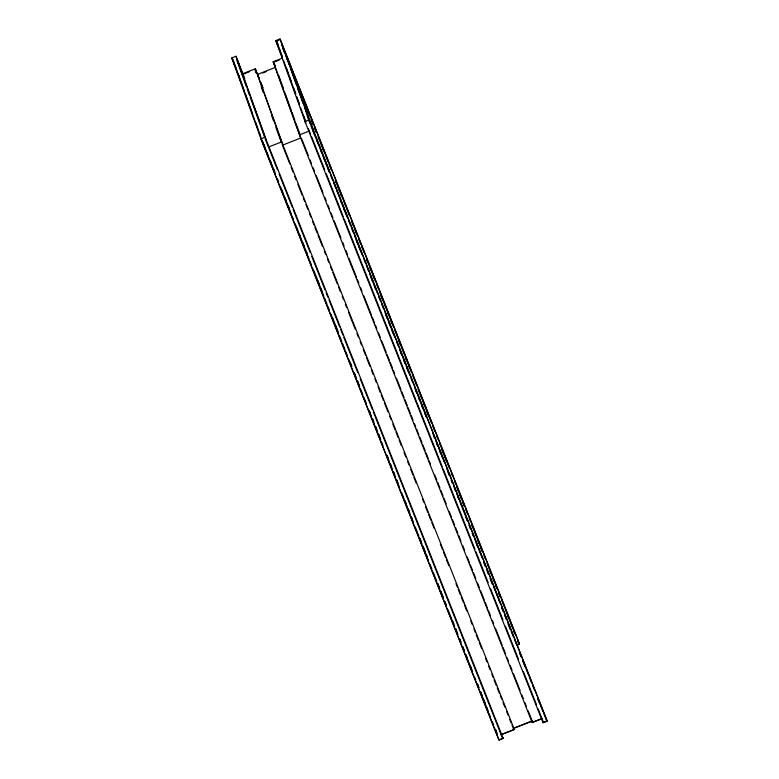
<?xml version="1.0" encoding="UTF-8"?>
<svg xmlns="http://www.w3.org/2000/svg" width="779" height="779" viewBox="0 0 779 779"><rect width="100%" height="100%" fill="white"/><g stroke="black" fill="none" stroke-linecap="round" stroke-linejoin="round"><path stroke-width="1.17" d="M244.908 78.874L235.979 56.263L231.782 57.909L260.955 138.857L498.988 740.05L503.185 738.404L502.913 737.645L502.611 738.482L499.466 739.719M305.757 123.403L275.815 40.596L280.012 38.95L518.045 640.143L519.505 644.194L517.314 645.051M280.245 51.18L276.564 40.956L279.71 39.719M277.129 43.975L277.655 43.77M242.337 73.888L255.337 68.776L258.91 77.822L257.518 74.414L275.347 67.403L300.782 137.98L282.952 144.991L257.518 74.414M541.999 718.666L532.174 722.532L299.506 134.874L273.156 61.775L281.891 58.337M244.197 73.81L249.611 71.678M273.896 62.135L279.359 59.983M262.766 73.002L266.097 71.687M235.979 56.263L265.152 137.201L260.955 138.857L498.988 740.05M265.396 139.275L265.912 139.071L237.293 59.642M268.677 146.997L281.677 141.885L255.337 68.776M299.506 134.874L309.331 131.008M513.322 728.346L532.193 720.935L532.651 722.201L541.386 718.764M500.78 734.724L513.78 729.611M501.345 734.646L514.354 729.534L513.897 728.268L531.716 721.266L532.174 722.532M538.123 708.832L543.499 722.406L546.644 721.169L545.621 718.326M547.218 721.091L309.185 119.898L304.988 121.543L543.021 722.737L547.218 721.091L309.185 119.898L280.012 38.95L519.505 644.194M281.501 44.247L289.116 63.479M290.012 65.738L292.252 71.395M293.147 73.664L295.387 79.322M296.283 81.581L298.523 87.238M301.21 94.025L303.002 98.553M304.793 103.081L307.033 108.729M307.929 110.998L310.169 116.655M311.064 118.914L313.304 124.572M314.2 126.831L316.44 132.488M319.575 140.415L321.815 146.072M322.71 148.331L324.95 153.989M325.846 156.248L328.086 161.905M328.981 164.174L331.221 169.832M335.252 180.007L336.596 183.406M337.492 185.665L339.732 191.322M340.627 193.591L342.867 199.239M343.763 201.508L346.003 207.165M346.898 209.424L349.138 215.082M352.721 224.138L354.513 228.656M355.409 230.925L357.649 236.582M358.544 238.841L360.784 244.499M361.68 246.758L363.92 252.415M366.607 259.203L369.295 265.999M370.191 268.258L372.43 273.916M373.326 276.175L375.566 281.832M376.461 284.101L378.701 289.749M379.597 292.018L384.076 303.333M385.42 306.722L387.212 311.249M388.108 313.509L390.347 319.166M391.243 321.435L393.483 327.092M394.378 329.351L401.993 348.583M403.785 353.111L405.129 356.5M406.025 358.768L408.264 364.426M409.16 366.685L411.4 372.343M412.295 374.602L416.775 385.917M418.119 389.315L419.91 393.843M421.702 398.361L423.046 401.76M423.942 404.019L426.181 409.676M427.077 411.945L431.556 423.26M432.9 426.649L434.692 431.177M436.483 435.704L437.827 439.093M439.619 443.621L440.963 447.01M441.859 449.279L449.473 468.51M451.265 473.038L452.609 476.427M454.4 480.955L455.744 484.353M457.536 488.871L464.255 505.844M465.599 509.242L467.39 513.77M469.182 518.288L470.526 521.687M472.317 526.214L474.557 531.872M475.453 534.131L482.182 551.104M483.973 555.622L485.317 559.02M487.109 563.548L489.348 569.206M490.244 571.465L492.484 577.122M493.38 579.381L496.963 588.437M498.307 591.826L500.099 596.354M501.89 600.882L504.13 606.539M505.026 608.798L507.265 614.456M508.161 616.725L510.401 622.382M511.297 624.641L514.88 633.687M287.607 60.012L286.263 56.624L289.145 64.618M290.294 66.79L292.972 73.577M293.868 75.836L296.108 81.483M297.003 83.743L299.243 89.39M300.139 91.659L302.369 97.307M303.265 99.566L305.504 105.214M306.4 107.473L308.64 113.13M311.766 121.037L313.109 124.426M314.901 128.944L316.245 132.342M318.036 136.861L319.371 140.249M321.162 144.767L323.402 150.415M335.934 182.062L338.164 187.71M339.06 189.969L341.299 195.626M351.592 221.616L352.936 225.004M354.718 229.523L356.061 232.921M366.354 258.91L367.698 262.299M369.489 266.817L370.833 270.206M372.615 274.734L373.959 278.122M381.116 296.205L382.46 299.594M384.251 304.112L385.595 307.501M387.387 312.028L388.731 315.417M390.513 319.935L391.856 323.324M399.014 341.406L400.357 344.795M402.149 349.313L403.493 352.712M405.284 357.23L406.628 360.619M408.41 365.137L409.754 368.525M420.047 394.525L421.39 397.913M423.182 402.431L424.526 405.82M426.308 410.338L428.547 415.996M441.975 449.892L443.319 453.29M444.205 455.549L446.445 461.197M456.737 487.187L458.081 490.575M459.873 495.103L461.217 498.492M462.999 503.01L464.342 506.399M471.499 524.481L472.843 527.87M474.635 532.398L475.979 535.786M477.77 540.305L479.114 543.693M480.896 548.212L482.24 551.61M489.397 569.683L490.741 573.081M492.532 577.599L493.876 580.988M495.668 585.506L497.012 588.895M498.794 593.423L500.137 596.811M507.295 614.894L508.638 618.283M510.43 622.801L511.774 626.189M513.565 630.717L514.909 634.106M517.587 640.883L518.931 644.272L516.75 645.129L514.403 639.403M312.613 129.723L314.843 135.371M315.738 137.64L317.978 143.287M318.874 145.546L321.114 151.194M324.239 159.111L326.479 164.758M327.375 167.018L329.614 172.665M330.51 174.924L332.74 180.582M333.636 182.841L335.876 188.489M336.771 190.748L339.011 196.405M339.907 198.664L341.251 202.053M342.585 205.442L344.376 209.96M345.272 212.219L347.512 217.877M348.408 220.136L350.638 225.783M351.533 228.043L353.773 233.69M354.669 235.949L359.148 247.255M360.482 250.643L362.274 255.161M364.066 259.689L365.409 263.078M366.305 265.337L368.535 270.985M369.431 273.244L377.046 292.456M378.828 296.984L380.171 300.373M381.963 304.891L383.307 308.28M385.099 312.798L394.943 337.667M396.725 342.185L398.069 345.574M399.861 350.092L402.1 355.74M402.996 358.009L405.226 363.657M406.122 365.916L409.705 374.952M411.049 378.351L412.841 382.869M414.623 387.387L416.862 393.035M417.758 395.294L419.998 400.951M420.894 403.21L423.124 408.858M424.019 411.117L426.259 416.775M432.52 432.588L434.76 438.246M435.656 440.505L437.895 446.153M438.791 448.412L441.021 454.06M441.917 456.328L444.157 461.976M446.844 468.754L449.522 475.531M451.314 480.059L452.657 483.447M453.553 485.707L455.793 491.354M456.689 493.613L458.919 499.271M459.814 501.53L467.419 520.742M469.211 525.26L470.555 528.649M472.347 533.167L473.69 536.565M474.586 538.825L482.191 558.037M483.535 561.425L485.317 565.944M487.109 570.462L488.452 573.85M490.244 578.378L492.484 584.026M493.38 586.285L500.089 603.238M501.433 606.627L503.215 611.145M505.006 615.673L506.35 619.062M508.142 623.58L510.381 629.228M511.277 631.487L513.507 637.144M519.33 651.828L521.112 656.356M522.904 660.874L525.143 666.522M526.039 668.781L528.279 674.429M529.175 676.698L531.405 682.346M532.3 684.605L534.54 690.252M538.123 699.299L539.905 703.817M540.801 706.076L543.041 711.724M543.937 713.983L545.281 717.381M308.786 120.414L310.13 123.803M311.025 126.071L315.505 137.386M316.849 140.775L318.64 145.303M320.432 149.831L321.776 153.22M322.672 155.488L324.911 161.136M325.807 163.405L329.39 172.451M340.589 200.739L342.828 206.396M343.724 208.655L345.964 214.313M356.266 240.341L357.61 243.73M358.506 245.998L360.745 251.646M371.047 277.675L372.391 281.063M374.183 285.591L375.527 288.99M385.839 315.008L387.182 318.407M388.974 322.925L390.318 326.323M392.11 330.851L393.453 334.24M400.62 352.342L401.964 355.74M403.756 360.258L405.099 363.657M406.891 368.185L408.235 371.573M415.402 389.675L416.746 393.074M418.537 397.602L419.881 400.99M421.673 405.518L423.016 408.917M424.808 413.435L426.152 416.833M433.319 434.935L434.663 438.324M436.454 442.852L437.798 446.25M439.59 450.768L440.933 454.167M448.1 472.269L449.444 475.667M451.236 480.185L452.58 483.584M454.371 488.112L455.715 491.5M457.507 496.028L458.85 499.427M466.017 517.529L467.361 520.917M469.153 525.445L470.497 528.834M472.288 533.362L473.632 536.76M476.32 543.547L477.663 546.936M483.934 562.779L485.278 566.177M487.07 570.695L488.414 574.094M490.205 578.622L492.445 584.279M501.851 608.039L503.195 611.427M504.987 615.955L506.331 619.344M508.122 623.872L510.362 629.529M519.768 653.289L521.112 656.687M522.904 661.205L525.143 666.863M537.685 698.549L539.925 704.197M276.564 40.956L277.908 44.354M275.815 40.596L282.534 57.549M308.328 128.438L310.568 134.095M311.464 136.354L324.648 169.588M326.245 173.688L337.891 203.105M338.086 203.543L339.43 206.932M339.683 207.633L343.266 216.679M344.162 218.948L352.673 240.438M352.868 240.877L354.211 244.275M354.464 244.966L357.357 252.192M357.6 252.883L367.454 277.782M367.659 278.22L369.003 281.608M369.246 282.3L370.59 285.698M370.794 286.136L372.138 289.535M372.381 290.226L382.246 315.115M382.44 315.563L383.784 318.952M384.037 319.643L385.381 323.032M385.576 323.48L386.92 326.878M387.173 327.56L398.566 356.295M398.819 356.977L400.163 360.365M400.357 360.823L401.701 364.212M401.954 364.893L403.298 368.292M403.493 368.74L404.837 372.138M405.09 372.81L414.944 397.699M415.149 398.157L416.492 401.555M416.736 402.227L418.08 405.625M418.284 406.083L419.628 409.472M419.871 410.153L432.861 442.959M433.066 443.417L434.409 446.815M434.653 447.487L437.545 454.732M437.788 455.403L442.268 466.718M443.163 468.977L450.778 488.209M450.983 488.686L452.326 492.075M452.57 492.737L474.966 549.312M475.862 551.571L488.17 582.595M490.643 588.905L502.952 619.938M505.425 626.238L518.629 659.54M523.342 671.498L534.988 700.915M535.212 701.412L536.556 704.8M273.156 61.775L275.396 67.422M301.502 138.38L308.221 155.342M310.013 159.87L311.357 163.269M313.148 167.797L314.492 171.185M316.284 175.713L323.003 192.686M324.794 197.214L326.138 200.602M327.93 205.13L329.274 208.529M331.065 213.047L332.857 217.575M334.201 220.973L340.92 237.946M342.711 242.464L344.055 245.862M345.847 250.39L347.638 254.908M348.982 258.307L356.597 277.538M357.493 279.807L358.837 283.196M360.628 287.724L361.972 291.122M363.764 295.64L371.379 314.882M372.274 317.141L374.524 322.798M375.42 325.057L376.763 328.456M378.555 332.984L380.347 337.511M381.691 340.9L386.17 352.215M387.066 354.484L389.305 360.132M390.201 362.401L392.441 368.058M393.337 370.317L394.68 373.716M396.472 378.243L400.951 389.558M401.847 391.818L404.087 397.475M404.983 399.734L407.222 405.392M408.118 407.66L410.358 413.318M411.254 415.577L413.045 420.105M414.389 423.494L415.733 426.892M416.629 429.151L418.868 434.809M419.764 437.077L422.004 442.735M422.9 444.994L425.139 450.651M426.035 452.911L428.275 458.568M429.171 460.837L430.514 464.226M434.546 474.411L436.785 480.068M437.681 482.328L439.921 487.985M440.817 490.254L443.056 495.911M443.952 498.171L446.192 503.828M449.327 511.745L451.567 517.402M452.463 519.671L454.702 525.328M455.598 527.587L457.838 533.245M458.734 535.514L460.973 541.171M462.765 545.689L464.557 550.217M467.244 557.004L469.484 562.662M470.38 564.931L472.619 570.588M473.515 572.847L475.755 578.505M477.556 583.033L479.348 587.551M480.692 590.949L484.275 600.005M485.171 602.264L487.411 607.922M488.306 610.181L490.546 615.838M492.338 620.366L493.682 623.765M495.473 628.283L502.192 645.255M503.088 647.524L505.328 653.182M507.119 657.7L508.463 661.098M510.255 665.626L512.046 670.154M513.39 673.543L520.109 690.515M521.901 695.043L523.245 698.432M525.036 702.96L526.38 706.358M528.172 710.886L532.651 722.201M260.702 82.34L262.942 87.988L260.653 82.331M256.369 72.944L255.025 69.545L256.262 72.963M281.677 141.885L514.354 729.534M282.183 144.66L289.798 163.892M291.142 167.29L292.933 171.818M294.725 176.346L296.069 179.735M297.86 184.263L302.34 195.578M303.235 197.837L304.579 201.235M305.923 204.624L307.715 209.152M309.506 213.68L310.85 217.078M312.642 221.596L313.986 224.995M314.882 227.254L317.121 232.911M318.017 235.18L322.496 246.495M324.288 251.013L325.632 254.412M327.423 258.94L328.767 262.328M330.559 266.856L331.903 270.255M332.799 272.514L337.278 283.829M338.622 287.227L340.413 291.745M342.205 296.273L343.549 299.672M345.34 304.19L346.684 307.588M348.476 312.116L355.195 329.089M356.986 333.616L358.33 337.005M360.132 341.533L361.475 344.922M363.267 349.45L365.507 355.107M366.403 357.376L369.986 366.422M371.33 369.821L373.122 374.339M374.913 378.867L376.257 382.265M378.049 386.793L380.288 392.45M381.184 394.71L383.424 400.367M384.32 402.626L387.903 411.682M389.695 416.21L391.039 419.599M392.83 424.127L395.07 429.784M395.966 432.043L398.205 437.701M399.101 439.969L401.341 445.627M404.028 452.414L405.82 456.942M407.612 461.46L408.956 464.859M410.747 469.386L412.987 475.044M413.883 477.303L416.122 482.961M422.393 498.803L423.737 502.192M425.529 506.72L427.768 512.378M428.664 514.646L430.904 520.294M431.8 522.563L434.039 528.22M440.31 544.063L442.55 549.721M443.446 551.98L445.685 557.637M446.581 559.897L448.821 565.554M455.988 583.656L457.331 587.054M458.227 589.314L460.467 594.971M461.363 597.24L463.612 602.897M464.508 605.156L466.748 610.814M470.779 620.999L472.123 624.388M473.914 628.916L475.258 632.314M476.154 634.573L478.394 640.231M479.289 642.49L481.529 648.147M485.56 658.333L486.904 661.731M488.696 666.249L490.04 669.648M491.831 674.176L493.175 677.564M494.071 679.833L496.311 685.491M497.206 687.75L499.446 693.407M500.342 695.676L501.686 699.065M503.03 702.463L504.821 706.981M506.613 711.509L507.957 714.908M509.748 719.436L511.092 722.824M511.988 725.093L513.332 728.482M237.02 60.421L242.59 74.56M265.152 137.201L503.185 738.404M265.201 138.857L277.49 169.822M279.086 173.921L292.271 207.165M293.167 209.424L296.75 218.48M297.003 219.181L298.347 222.57M298.542 223.008L310.188 252.425M311.785 256.515L324.979 289.769M326.119 292.719L327.91 297.247M329.011 299.954L339.761 327.102M340.657 329.371L342.896 335.028M343.792 337.288L357.678 372.362M360.171 378.701L364.65 390.016M364.845 390.474L372.459 409.705M373.355 411.974L377.844 423.289M378.088 423.961L382.567 435.276M382.771 435.734L395.761 468.549M396.005 469.211L397.348 472.61M397.553 473.077L400.484 480.526M400.688 480.994L410.543 505.883M410.786 506.545L413.678 513.809M413.922 514.471L415.265 517.86M415.47 518.337L428.46 551.152M428.703 551.805L430.047 555.203M430.251 555.67L431.595 559.069M431.839 559.721L433.182 563.12M433.387 563.597L443.251 588.486M443.485 589.138L444.828 592.537M445.043 593.014L446.386 596.412M446.62 597.055L447.964 600.453M448.178 600.93L449.522 604.329M449.756 604.981L461.168 633.746M461.402 634.398L462.745 637.787M462.96 638.274L464.303 641.672M464.537 642.315L475.95 671.089M476.183 671.732L477.527 675.12M477.741 675.617L479.085 679.006M479.319 679.648L493.876 716.349M494.1 716.982L495.444 720.38M495.668 720.877L502.611 738.482M238.939 75.991L231.782 57.909L238.783 75.933M267.216 152.791L268.56 156.18M270.294 160.445L271.696 164.096M273.419 168.361L274.763 171.75M281.988 190.086L283.332 193.474M285.065 197.769L286.458 201.381M288.201 205.685L289.593 209.298M296.75 227.38L298.094 230.769M299.886 235.287L301.23 238.676M302.982 243.009L304.355 246.592M306.118 250.926L307.491 254.499M314.648 272.582L316.887 278.23M317.783 280.489L319.127 283.887M320.89 288.249L322.253 291.794M332.545 317.783L334.785 323.441M335.671 325.573L337.92 331.348M350.443 362.995L351.787 366.383M354.474 373.073L355.818 376.549M357.6 381.067L358.944 384.466M369.236 410.455L370.58 413.844M372.391 418.313L373.716 421.751M375.527 426.23L376.841 429.667M378.633 434.185L379.977 437.574M387.163 455.637L388.478 459.045M390.298 463.554L391.642 466.952M393.395 471.48L394.778 474.869M396.53 479.387L397.874 482.785M405.031 500.858L406.424 504.276M408.167 508.775L409.559 512.192M411.293 516.681L412.695 520.109M419.852 538.201L421.196 541.6M422.929 546.069L425.168 551.717M426.064 553.976L427.467 557.433M437.769 583.442L439.113 586.84M440.826 591.271L443.066 596.918M444.858 601.437L446.192 604.835M452.541 620.766L453.884 624.154M455.588 628.565L457.828 634.213M459.62 638.731L460.964 642.12M462.755 646.648L464.089 650.037M465.881 654.555L467.225 657.943M470.458 666.006L471.801 669.404M477.517 683.943L478.861 687.331M480.653 691.849L481.987 695.238M483.778 699.756L485.122 703.155M486.914 707.673L488.258 711.061M495.415 729.144L496.759 732.533M262.504 141.223L263.847 144.612M265.639 149.14L267.431 153.667M268.774 157.056L275.493 174.029M277.285 178.557L278.629 181.945M280.421 186.473L281.764 189.872M283.556 194.399L291.171 213.631M292.067 215.89L293.41 219.288M295.202 223.807L296.546 227.205M298.338 231.733L300.129 236.251M301.473 239.65L309.088 258.881M309.984 261.15L311.327 264.539M313.119 269.067L314.463 272.455M316.255 276.983L323.869 296.215M324.765 298.484L327.005 304.141M327.901 306.4L329.244 309.799M331.036 314.317L332.828 318.845M334.172 322.243L338.651 333.558M339.547 335.817L341.786 341.475M342.682 343.734L344.922 349.391M345.818 351.66L347.609 356.178M348.953 359.577L351.641 366.364M354.328 373.151L356.568 378.808M357.473 381.067L359.713 386.725M360.609 388.994L362.848 394.651M363.744 396.91L366.432 403.697M369.119 410.484L371.359 416.142M372.255 418.411L374.495 424.068M375.39 426.327L377.63 431.985M378.526 434.244L380.765 439.901M381.661 442.17L383.005 445.559M387.036 455.744L389.276 461.402M390.172 463.661L392.412 469.318M393.307 471.577L395.547 477.235M396.443 479.504L399.13 486.291M401.818 493.078L404.058 498.735M404.953 500.994L407.193 506.652M408.089 508.921L410.329 514.578M411.224 516.837L413.464 522.495M415.256 527.023L418.839 536.069M419.735 538.328L421.975 543.985M422.87 546.254L425.11 551.912M426.006 554.171L428.246 559.828M430.037 564.356L431.829 568.884M433.173 572.273L436.756 581.329M437.652 583.588L439.892 589.245M440.787 591.504L443.027 597.162M444.819 601.69L446.163 605.088M447.954 609.606L454.673 626.579M455.569 628.838L457.809 634.495M459.6 639.023L460.944 642.422M462.736 646.94L464.527 651.468M465.871 654.866L472.59 671.839M474.382 676.357L475.726 679.755M477.517 684.283L478.861 687.672M480.653 692.2L487.372 709.172M489.163 713.7L490.507 717.089M492.299 721.617L493.643 725.006M495.434 729.534L497.226 734.061M543.499 722.406L542.749 721.977L543.021 722.737M287.003 56.974L313.265 129.83M290.791 69.185L296.147 84.035M297.792 88.602L303.138 103.451M304.784 108.018L310.139 122.868M282.981 48.814L284.208 52.222M307.15 115.867L308.377 119.275M279.7 49.447L282.563 57.393M286.653 68.737L291.151 81.22M293.605 88.027L295.65 93.694M296.877 97.102L298.922 102.779M303.829 116.392L305.874 122.069M283.527 60.275L288.026 72.778M289.671 77.325L295.816 94.376M296.633 96.645L299.496 104.6M300.723 108.008L304.823 119.372M274.315 63.265L275.542 66.682M278.824 75.787L283.332 88.309M284.978 92.867L291.132 109.936M291.95 112.215L294.822 120.18M296.049 123.598L300.158 134.981M261.179 86.625L263.234 92.311M271.443 115.078L273.487 120.774M275.951 127.6L281.287 142.401M237.176 60.976L239.221 66.653M239.357 67.257L246.32 86.576M247.138 88.855L249.446 95.019M250.263 97.287L263.351 133.599M263.526 134.309L264.753 137.717M264.198 144.845L265.435 148.273M232.94 59.399L236.621 69.633M238.257 74.18L244.402 91.221M245.229 93.499L252.6 113.958M255.463 121.913L259.972 134.407M239.192 77.072L257.654 128.301M259.29 132.849L265.035 148.789"/></g></svg>
